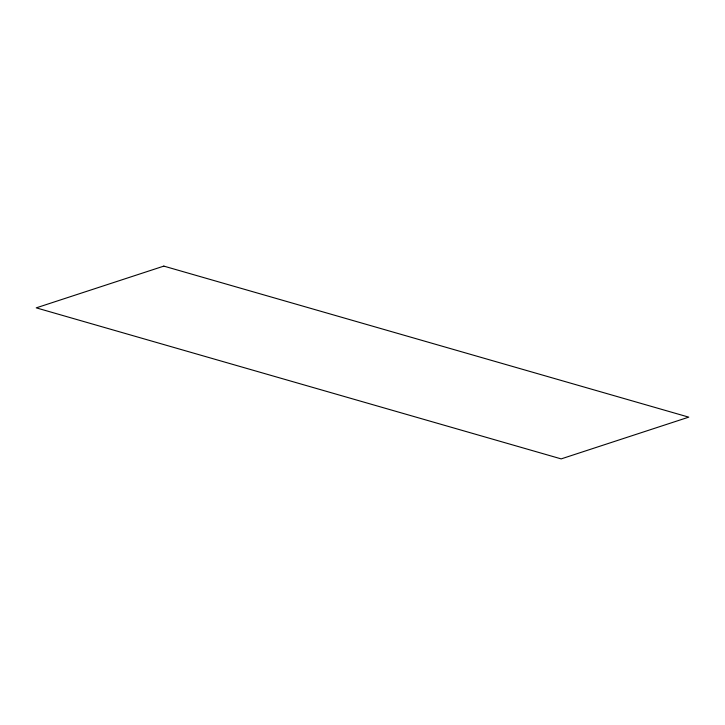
<?xml version="1.0" encoding="UTF-8"?>
<svg xmlns="http://www.w3.org/2000/svg" width="725" height="725" viewBox="0 0 725 725"><rect width="100%" height="100%" fill="white"/><g stroke="black" fill="none" stroke-linecap="round" stroke-linejoin="round"><path stroke-width="1.09" d="M163.823 266.111L36.25 307.853L561.177 458.889L688.75 417.147L163.823 266.111"/></g></svg>
